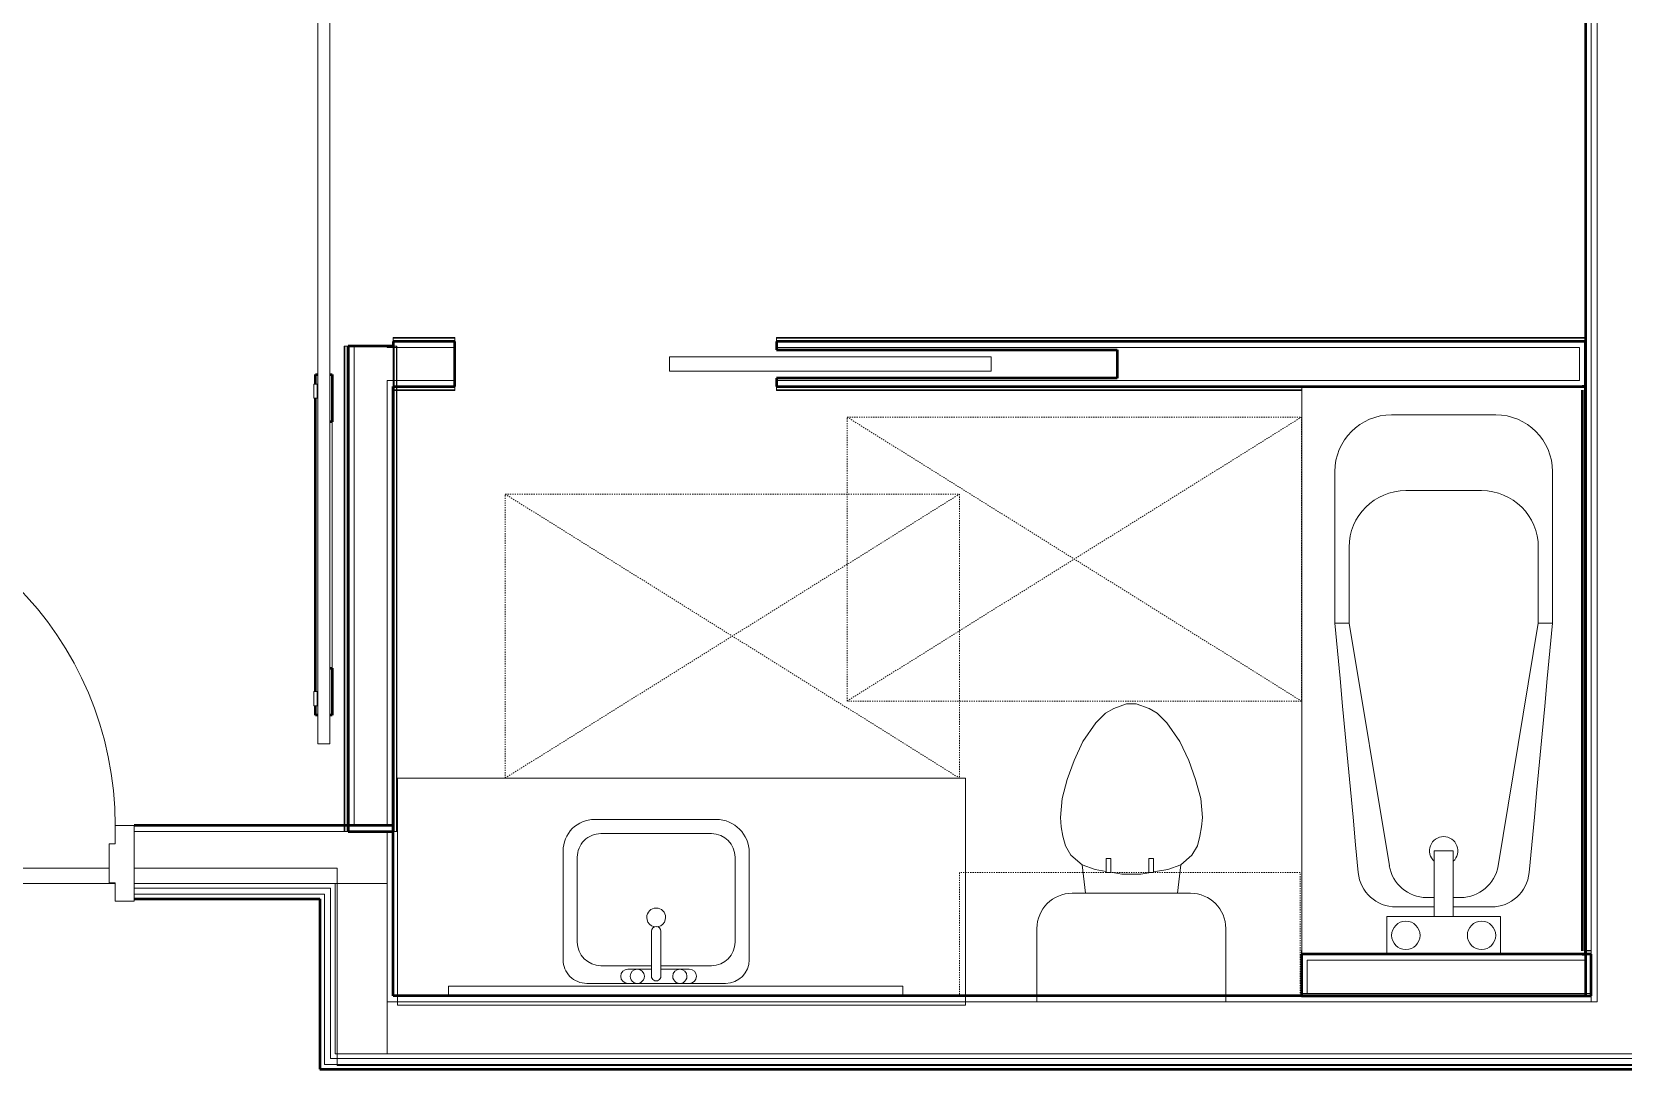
# Model space of a CAD drawing. Header units: inches. Extents: x -4218 to -1830, y 9767 to 12426.
# Drawn here: x -3103.9 to -2935.8, y 11717.6 to 11827.2 of the extents above; entities that cross this region are included whole.
import ezdxf

# ---------------------------------------------------------------- set-up
doc = ezdxf.new("R2010")
doc.units = ezdxf.units.IN
doc.header["$MEASUREMENT"] = 0
doc.linetypes.add('Dash', pattern=[0.25, 0.125, -0.125])
for name, color, linetype, lineweight in [('0-1', 7, 'Continuous', 5), ('0-2', 253, 'Continuous', 9), ('0-3', 7, 'Continuous', 9), ('A-DOOR-1', 7, 'Continuous', 9), ('A-DOOR-2', 50, 'Continuous', 20), ('A-DOOR-3', 250, 'Continuous', 50), ('A-DOOR-FRAM-1', 50, 'Continuous', 20), ('A-FLOR-5', 192, 'Continuous', 9), ('A-GENM-HDLN-1', 7, 'Dash', 9), ('A-WALL-1', 250, 'Continuous', 50), ('A-WALL-2', 10, 'Continuous', 13), ('A-WALL-3', 254, 'Continuous', 9), ('A-WALL-4', 253, 'Continuous', 9), ('A-WALL-5', 252, 'Continuous', 9), ('A-WALL-6', 7, 'Continuous', 9), ('I-WALL-1', 250, 'Continuous', 50), ('I-WALL-2', 254, 'Continuous', 9), ('I-WALL-3', 253, 'Continuous', 9), ('I-WALL-4', 252, 'Continuous', 9), ('P-SANR-FIXT-1', 7, 'Continuous', 9), ('P-SANR-FIXT-2', 253, 'Continuous', 9), ('P-SANR-FIXT-3', 252, 'Continuous', 9), ('P-SANR-FIXT-4', 254, 'Continuous', 9), ('Q-CASE-1', 252, 'Continuous', 9), ('Q-CASE-2', 7, 'Continuous', 9), ('Q-CASE-4', 7, 'Dash', 9)]:
    doc.layers.add(name, color=color, linetype=linetype, lineweight=lineweight)

# ---------------------------------------------------------------- blocks, each defined once
blk = doc.blocks.new('Basic Wall _ INT - W4BØF - _5_8 GYP - 2X4 WOOD_BATT_ - 5_8 GYP_ - ___-3182038-BACKGROUND - 3RD FLOOR')
at = {"layer": 'A-WALL-3'}
blk.add_line((-3065.72, 11794), (-3065.75, 11794), dxfattribs=at)
at = {"layer": 'A-WALL-4'}
for p, q in [((-3065.72, 11833.1), (-3065.75, 11833.1)), ((-3065.55, 11833.1), (-3065.61, 11833.1)), ((-3065.4, 11833.1), (-3065.54, 11833.1)), ((-3065.34, 11833.1), (-3065.4, 11833.1)), ((-3065.75, 11789.75), (-3065.75, 11794)), ((-3065.55, 11794), (-3065.61, 11794)), ((-3065.4, 11794), (-3065.54, 11794)), ((-3065.34, 11794), (-3065.4, 11794)), ((-3065.4, 11793.99), (-3065.4, 11790.37)), ((-3065.4, 11790.34), (-3065.4, 11789.75)), ((-3065.4, 11789.6), (-3065.4, 11789.55)), ((-3065.4, 11789.54), (-3065.4, 11789.45)), ((-3065.4, 11789.45), (-3065.4, 11789.33)), ((-3065.75, 11742.74), (-3065.75, 11743.36))]:
    blk.add_line(p, q, dxfattribs=at)
at = {"layer": 'A-WALL-5'}
for p, q in [((-3065.75, 11833.1), (-3065.71, 11833.1)), ((-3065.75, 11830), (-3065.75, 11833.1)), ((-3065.71, 11833.1), (-3065.62, 11833.1)), ((-3065.62, 11833.1), (-3065.34, 11833.1)), ((-3065.4, 11833.1), (-3065.4, 11830)), ((-3065.75, 11830), (-3065.72, 11830)), ((-3065.61, 11830), (-3065.55, 11830)), ((-3065.54, 11830), (-3065.4, 11830)), ((-3065.4, 11830), (-3065.34, 11830)), ((-3065.75, 11794), (-3065.71, 11794)), ((-3065.71, 11794), (-3065.62, 11794)), ((-3065.62, 11790.37), (-3065.62, 11794)), ((-3065.62, 11794), (-3065.34, 11794)), ((-3065.34, 11793.99), (-3065.34, 11790.37)), ((-3065.75, 11743.36), (-3065.75, 11789.75)), ((-3065.62, 11789.75), (-3065.62, 11790.36)), ((-3065.4, 11789.33), (-3065.4, 11742.73)), ((-3065.34, 11790.33), (-3065.34, 11789.75)), ((-3065.34, 11789.6), (-3065.34, 11789.55)), ((-3065.34, 11789.54), (-3065.34, 11789.45)), ((-3065.34, 11789.45), (-3065.34, 11789.33)), ((-3065.75, 11742.73), (-3065.72, 11742.73)), ((-3065.61, 11742.73), (-3065.55, 11742.73)), ((-3065.54, 11742.73), (-3065.4, 11742.73)), ((-3065.4, 11742.73), (-3065.34, 11742.73))]:
    blk.add_line(p, q, dxfattribs=at)
at = {"layer": 'A-WALL-6'}
for p, q in [((-3065.62, 11830), (-3065.62, 11833.1)), ((-3065.34, 11833.1), (-3065.34, 11830)), ((-3065.71, 11830), (-3065.75, 11830)), ((-3065.62, 11830), (-3065.71, 11830)), ((-3065.34, 11830), (-3065.62, 11830)), ((-3065.62, 11742.73), (-3065.62, 11789.75)), ((-3065.34, 11789.33), (-3065.34, 11742.73)), ((-3065.71, 11742.73), (-3065.75, 11742.73)), ((-3065.62, 11742.73), (-3065.71, 11742.73)), ((-3065.34, 11742.73), (-3065.62, 11742.73))]:
    blk.add_line(p, q, dxfattribs=at)
blk = doc.blocks.new('Basic Wall _ INT - W4BØF - _5_8 GYP - 2X4 WOOD_BATT_ - 5_8 GYP_ - ___-3182039-BACKGROUND - 3RD FLOOR')
at = {"layer": 'A-WALL-4'}
for p, q in [((-3070.85, 11832.75), (-3070.91, 11832.69)), ((-3070.7, 11832.9), (-3070.85, 11832.75)), ((-3070.64, 11832.96), (-3070.7, 11832.9)), ((-3070.5, 11833.1), (-3070.52, 11833.08)), ((-3070.91, 11742.73), (-3070.85, 11742.73)), ((-3070.85, 11743.36), (-3070.85, 11742.74)), ((-3070.85, 11742.73), (-3070.7, 11742.73)), ((-3070.7, 11742.73), (-3070.64, 11742.73)), ((-3070.52, 11742.73), (-3070.5, 11742.73)), ((-3070.5, 11742.74), (-3070.5, 11743.36))]:
    blk.add_line(p, q, dxfattribs=at)
at = {"layer": 'A-WALL-5'}
for p, q in [((-3070.85, 11832.75), (-3070.85, 11830)), ((-3070.5, 11830), (-3070.5, 11833.1)), ((-3070.91, 11830), (-3070.85, 11830)), ((-3070.85, 11830), (-3070.7, 11830)), ((-3070.7, 11830), (-3070.64, 11830)), ((-3070.52, 11830), (-3070.5, 11830)), ((-3070.85, 11794), (-3070.91, 11794)), ((-3070.7, 11794), (-3070.85, 11794)), ((-3070.85, 11794), (-3070.85, 11743.36)), ((-3070.64, 11794), (-3070.7, 11794)), ((-3070.5, 11794), (-3070.52, 11794)), ((-3070.5, 11743.36), (-3070.5, 11794)), ((-3070.91, 11743.36), (-3070.91, 11742.74)), ((-3070.62, 11742.73), (-3070.91, 11742.73)), ((-3070.62, 11743.36), (-3070.62, 11742.74)), ((-3070.54, 11742.73), (-3070.62, 11742.73)), ((-3070.5, 11742.73), (-3070.54, 11742.73))]:
    blk.add_line(p, q, dxfattribs=at)
at = {"layer": 'A-WALL-6'}
for p, q in [((-3070.62, 11832.98), (-3070.62, 11830)), ((-3070.91, 11832.69), (-3070.91, 11830)), ((-3070.62, 11830), (-3070.91, 11830)), ((-3070.54, 11830), (-3070.62, 11830)), ((-3070.5, 11830), (-3070.54, 11830)), ((-3070.91, 11794), (-3070.62, 11794)), ((-3070.91, 11794), (-3070.91, 11743.36)), ((-3070.62, 11794), (-3070.62, 11743.36)), ((-3070.62, 11794), (-3070.54, 11794)), ((-3070.54, 11794), (-3070.5, 11794))]:
    blk.add_line(p, q, dxfattribs=at)
at = {"layer": 'A-WALL-6', "flags": 128}
for points in [[(-3070.91, 11832.69), (-3070.79, 11832.81), (-3070.7, 11832.9), (-3070.64, 11832.96), (-3070.62, 11832.98)], [(-3070.62, 11832.98), (-3070.62, 11832.98), (-3070.61, 11832.99), (-3070.6, 11833), (-3070.58, 11833.02), (-3070.56, 11833.04), (-3070.54, 11833.06)]]:
    blk.add_lwpolyline(points, dxfattribs=at)
blk = doc.blocks.new('Basic Wall _ INT - W4BØF - _5_8 GYP - 2X4 WOOD_BATT_ - 5_8 GYP_ - ___-3182041-BACKGROUND - 3RD FLOOR')
at = {"layer": 'A-WALL-3'}
for p, q in [((-3065.75, 11789.75), (-3065.75, 11789.72)), ((-3065.75, 11789.61), (-3065.75, 11789.55)), ((-3065.75, 11789.54), (-3065.75, 11789.4)), ((-3065.75, 11789.4), (-3065.75, 11789.33))]:
    blk.add_line(p, q, dxfattribs=at)
at = {"layer": 'A-WALL-4'}
for p, q in [((-3065.75, 11789.66), (-3065.75, 11789.68)), ((-3065.75, 11789.65), (-3065.75, 11789.66)), ((-3065.75, 11789.63), (-3065.75, 11789.65)), ((-3065.75, 11789.62), (-3065.75, 11789.63)), ((-3065.75, 11789.33), (-3065.75, 11789.62)), ((-3065.55, 11789.4), (-3065.6, 11789.4)), ((-3065.46, 11789.4), (-3065.55, 11789.4)), ((-3065.35, 11789.4), (-3065.45, 11789.4))]:
    blk.add_line(p, q, dxfattribs=at)
at = {"layer": 'A-WALL-5'}
for p, q in [((-3065.75, 11789.71), (-3065.75, 11789.75)), ((-3065.75, 11789.75), (-3059.23, 11789.75)), ((-3065.75, 11789.68), (-3065.75, 11789.71)), ((-3065.55, 11789.33), (-3065.6, 11789.33)), ((-3065.46, 11789.33), (-3065.55, 11789.33)), ((-3065.35, 11789.33), (-3065.45, 11789.33)), ((-3059.23, 11789.4), (-3065.34, 11789.4)), ((-3059.23, 11789.72), (-3059.23, 11789.75)), ((-3059.23, 11789.55), (-3059.23, 11789.61)), ((-3059.23, 11789.4), (-3059.23, 11789.54)), ((-3059.23, 11789.33), (-3059.23, 11789.4)), ((-3025.23, 11789.75), (-3025.23, 11789.72)), ((-3025.23, 11789.75), (-2969.74, 11789.75)), ((-3025.23, 11789.61), (-3025.23, 11789.55)), ((-3025.23, 11789.54), (-3025.23, 11789.4)), ((-3025.23, 11789.4), (-3025.23, 11789.33)), ((-2969.74, 11789.4), (-3025.23, 11789.4))]:
    blk.add_line(p, q, dxfattribs=at)
at = {"layer": 'A-WALL-6'}
for p, q in [((-3065.75, 11789.62), (-3059.23, 11789.62)), ((-3059.23, 11789.33), (-3065.34, 11789.33)), ((-3059.23, 11789.75), (-3059.23, 11789.71)), ((-3059.23, 11789.71), (-3059.23, 11789.62)), ((-3059.23, 11789.62), (-3059.23, 11789.33)), ((-3025.23, 11789.71), (-3025.23, 11789.75)), ((-3025.23, 11789.62), (-3025.23, 11789.71)), ((-3025.23, 11789.62), (-2969.74, 11789.62)), ((-3025.23, 11789.33), (-3025.23, 11789.62)), ((-2969.74, 11789.33), (-3025.23, 11789.33))]:
    blk.add_line(p, q, dxfattribs=at)
blk = doc.blocks.new('Basic Wall _ INT - W4BØF - _5_8 GYP - 2X4 WOOD_BATT_ - 5_8 GYP_ - ___-3182040-BACKGROUND - 3RD FLOOR')
at = {"layer": 'A-WALL-4'}
for p, q in [((-2939.77, 11794.85), (-2939.77, 11794.91)), ((-2939.77, 11794.7), (-2939.77, 11794.85)), ((-2939.77, 11794.64), (-2939.77, 11794.7)), ((-2939.77, 11794.5), (-2939.77, 11794.52))]:
    blk.add_line(p, q, dxfattribs=at)
at = {"layer": 'A-WALL-5'}
for p, q in [((-3065.75, 11794.91), (-3065.75, 11794.85)), ((-3065.75, 11794.85), (-3065.75, 11794.7)), ((-3059.23, 11794.85), (-3065.75, 11794.85)), ((-3065.75, 11794.7), (-3065.75, 11794.64)), ((-3065.75, 11794.52), (-3065.75, 11794.5)), ((-3065.75, 11794.5), (-3059.23, 11794.5)), ((-3059.23, 11794.85), (-3059.23, 11794.91)), ((-3059.23, 11794.7), (-3059.23, 11794.85)), ((-3059.23, 11794.64), (-3059.23, 11794.7)), ((-3059.23, 11794.5), (-3059.23, 11794.52)), ((-3025.23, 11794.91), (-3025.23, 11794.85)), ((-3025.23, 11794.85), (-3025.23, 11794.7)), ((-2939.77, 11794.85), (-3025.23, 11794.85)), ((-3025.23, 11794.7), (-3025.23, 11794.64)), ((-3025.23, 11794.52), (-3025.23, 11794.5)), ((-3025.23, 11794.5), (-2939.77, 11794.5)), ((-2939.77, 11794.91), (-2939.77, 11794.62)), ((-2939.77, 11794.62), (-2939.77, 11794.54)), ((-2939.77, 11794.54), (-2939.77, 11794.5))]:
    blk.add_line(p, q, dxfattribs=at)
at = {"layer": 'A-WALL-6'}
for p, q in [((-3065.75, 11794.62), (-3065.75, 11794.91)), ((-3059.23, 11794.91), (-3065.75, 11794.91)), ((-3059.23, 11794.62), (-3065.75, 11794.62)), ((-3065.75, 11794.54), (-3065.75, 11794.62)), ((-3065.75, 11794.5), (-3065.75, 11794.54)), ((-3059.23, 11794.91), (-3059.23, 11794.62)), ((-3059.23, 11794.62), (-3059.23, 11794.54)), ((-3059.23, 11794.54), (-3059.23, 11794.5)), ((-3025.23, 11794.62), (-3025.23, 11794.91)), ((-2939.77, 11794.91), (-3025.23, 11794.91)), ((-2939.77, 11794.62), (-3025.23, 11794.62)), ((-3025.23, 11794.54), (-3025.23, 11794.62)), ((-3025.23, 11794.5), (-3025.23, 11794.54))]:
    blk.add_line(p, q, dxfattribs=at)
blk = doc.blocks.new('POCKET - FLUSH - 2-10 x 6-8-2882529-BACKGROUND - 3RD FLOOR')
at = {"layer": 'A-DOOR-2'}
for p, q in [((-39.67, 0.75), (-39.67, -0.75)), ((-5.67, 0.75), (-39.67, 0.75)), ((-5.67, -0.75), (-5.67, 0.75)), ((-39.67, -0.75), (-5.67, -0.75))]:
    blk.add_line(p, q, dxfattribs=at)
blk = doc.blocks.new('BARN - FLUSH - 3-0 x 7-0 BARN DOOR-2961665-BACKGROUND - 3RD FLOOR')
at = {"layer": 'A-DOOR-1'}
for p, q in [((21, 5.57), (-60, 5.57)), ((-60, 4.95), (-60, 5.57)), ((-56, 6), (-54.5, 6)), ((-56, 6), (-56, 5.67)), ((-56, 5.67), (-54.5, 5.67)), ((-54.5, 5.67), (-54.5, 6)), ((-23.5, 6), (-22, 6)), ((-23.5, 5.67), (-23.5, 6)), ((-23.5, 5.67), (-22, 5.67)), ((-22, 6), (-22, 5.67)), ((21, 5.57), (21, 4.95)), ((-60, 4.32), (-60, 4.95)), ((-60, 4.32), (21, 4.32)), ((-52, 4.07), (-26, 4.07)), ((21, 4.95), (21, 4.32))]:
    blk.add_line(p, q, dxfattribs=at)
at = {"layer": 'A-DOOR-3'}
for p, q in [((-57, 5.82), (-56, 5.82)), ((-57, 5.57), (-57, 5.82)), ((-54.5, 5.82), (-23.5, 5.82)), ((-22, 5.82), (-21, 5.82)), ((-21, 5.82), (-21, 5.57)), ((-57, 4.07), (-57, 4.32)), ((-52, 4.07), (-57, 4.07)), ((-52, 4.33), (-52, 4.07)), ((-26, 4.07), (-26, 4.32)), ((-21, 4.07), (-26, 4.07)), ((-21, 4.32), (-21, 4.07))]:
    blk.add_line(p, q, dxfattribs=at)
blk = doc.blocks.new('M_Sink Vanity-Square - 500 x 440mm-V18-BACKGROUND - 3RD FLOOR')
at = {"layer": 'P-SANR-FIXT-1'}
for p, q in [((7.96, 7.09), (-6.72, 7.09)), ((3.62, 7.09), (-2.88, 7.09)), ((0.12, 5.22), (-5.22, 5.22)), ((-2.88, 5.59), (0.12, 5.59)), ((0.12, 6.33), (0.12, 1.59)), ((1.12, 6.33), (1.12, 1.59)), ((1.12, 5.59), (3.62, 5.59)), ((6.46, 5.22), (1.12, 5.22)), ((-9.22, 4.59), (-9.22, -6.73)), ((10.46, -6.91), (10.46, 4.59)), ((-7.72, 2.72), (-7.72, -6.23)), ((8.96, -6.23), (8.96, 2.72)), ((-5.22, -8.73), (6.46, -8.73)), ((-5.72, -10.23), (7.14, -10.23))]:
    blk.add_line(p, q, dxfattribs=at)
for centre, radius, start, end in [((-6.72, 4.59), 2.5, 90, 180), ((-2.88, 6.34), 0.75, 90, 270), ((-1.88, 6.34), 0.75, 360, 180), ((0.62, 6.33), 0.5, 360, 180), ((2.62, 6.34), 0.75, 360, 180), ((3.62, 6.34), 0.75, 270, 90), ((7.96, 4.59), 2.5, 360, 90), ((-5.22, 2.72), 2.5, 90, 180), ((-1.88, 6.34), 0.75, 180, 0), ((2.62, 6.34), 0.75, 180, 360), ((6.46, 2.72), 2.5, 0, 90), ((0.62, 0.13), 1, 360, 180), ((0.62, 0.13), 1, 180, 0), ((0.62, 1.59), 0.5, 180, 0), ((-5.22, -6.23), 2.5, 180, 270), ((6.46, -6.23), 2.5, 270, 0), ((-5.72, -6.73), 3.5, 180, 270), ((7.14, -6.91), 3.32, 270, 0)]:
    blk.add_arc(centre, radius, start, end, dxfattribs=at)
blk = doc.blocks.new('Toilet-Domestic-3D - Toilet-Domestic-3D-V148-BACKGROUND - 3RD FLOOR')
at = {"layer": 'P-SANR-FIXT-1'}
for p, q in [((-1.87, 11.5), (-0.5, 12)), ((-0.5, 12), (0.5, 12)), ((0.5, 12), (1.87, 11.5)), ((-3.74, 10), (-2.74, 11)), ((-2.74, 11), (-1.87, 11.5)), ((1.87, 11.5), (2.74, 11)), ((2.74, 11), (3.74, 10)), ((-5.13, 8), (-3.74, 10)), ((3.74, 10), (5.13, 8)), ((-6.06, 6), (-5.13, 8)), ((5.13, 8), (6.06, 6)), ((-6.79, 4), (-6.06, 6)), ((6.06, 6), (6.79, 4)), ((-7.33, 1.99), (-6.79, 4)), ((6.79, 4), (7.33, 1.99)), ((-7.5, 0), (-7.33, 1.99)), ((7.33, 1.99), (7.5, 0)), ((-7.41, -1), (-7.5, 0)), ((-7.24, -2), (-7.41, -1)), ((7.41, -1), (7.24, -2)), ((7.5, 0), (7.41, -1)), ((-6.97, -3), (-7.24, -2)), ((-6.4, -4), (-6.97, -3)), ((6.97, -3), (6.4, -4)), ((7.24, -2), (6.97, -3)), ((-5.21, -5), (-6.4, -4)), ((-3.84, -5.5), (-5.21, -5)), ((-4.86, -8.02), (-5.21, -5)), ((5.21, -5), (3.84, -5.5)), ((4.86, -8.02), (5.21, -5)), ((6.4, -4), (5.21, -5)), ((-2.65, -5.71), (-3.84, -5.5)), ((-1, -6), (-2.16, -5.8)), ((1, -6), (-1, -6)), ((1.85, -5.85), (1, -6)), ((3.84, -5.5), (2.34, -5.76)), ((6.25, -8.02), (-6.25, -8.02)), ((-9.98, -11.75), (-9.98, -18.86)), ((9.98, -18.86), (9.98, -11.75))]:
    blk.add_line(p, q, dxfattribs=at)
for centre, start, end in [((-6.25, -11.75), 90, 180), ((6.25, -11.75), 0, 90)]:
    blk.add_arc(centre, 3.73, start, end, dxfattribs=at)
at = {"layer": 'P-SANR-FIXT-3'}
for p, q in [((-9.98, -18.86), (-9.98, -19.48)), ((-9.98, -19.48), (9.98, -19.48)), ((9.98, -19.48), (9.98, -18.86))]:
    blk.add_line(p, q, dxfattribs=at)
blk = doc.blocks.new('Bath Vanity - Bath Vanity 60_-V149-BACKGROUND - 3RD FLOOR')
at = {"layer": 'Q-CASE-1'}
for p, q in [((30.74, 0), (-29.26, 0)), ((-29.26, 0), (-29.26, -0.99)), ((30.74, -0.37), (30.74, 0)), ((30.74, -0.99), (30.74, -0.37))]:
    blk.add_line(p, q, dxfattribs=at)
at = {"layer": 'Q-CASE-2'}
for p, q in [((-29.26, -0.99), (-29.26, -24)), ((30.74, -24), (30.74, -0.99)), ((-29.26, -24), (30.74, -24))]:
    blk.add_line(p, q, dxfattribs=at)
blk = doc.blocks.new('Bath Tub - Maestro - 60_x30_-V150-BACKGROUND - 3RD FLOOR')
at = {"layer": 'P-SANR-FIXT-1'}
for p, q in [((59.63, 0), (0.38, 0)), ((35, -5), (9.35, -9.26)), ((35, -3.5), (51, -3.5)), ((35, -5), (35, -3.5)), ((43, -5), (35, -5)), ((4, -9), (0.38, -9)), ((4, -14), (4, -9)), ((5, -14), (5, -9.96)), ((57, -9.5), (57, -20.5)), ((49, -19), (49, -11)), ((6, -13.2), (6, -14)), ((4, -16), (4, -14)), ((4, -14), (10.94, -14)), ((10.94, -16), (10.94, -14)), ((4, -21), (4, -16)), ((10.94, -16), (4, -16)), ((5, -20.04), (5, -16)), ((6, -16), (6, -16.8)), ((0.38, -21), (4, -21)), ((9.35, -20.74), (35, -25)), ((35, -25), (35, -26.5)), ((35, -25), (43, -25)), ((51, -26.5), (35, -26.5))]:
    blk.add_line(p, q, dxfattribs=at)
at = {"layer": 'P-SANR-FIXT-1', "flags": 128}
for points in [[(8.63, -5.97), (11.56, -5.7), (14.49, -5.42), (17.42, -5.15), (20.35, -4.87), (23.28, -4.6), (26.21, -4.32), (29.14, -4.05), (32.07, -3.77), (35, -3.5)], [(35, -26.5), (32.07, -26.23), (29.14, -25.95), (26.21, -25.68), (23.28, -25.4), (20.35, -25.13), (17.42, -24.85), (14.49, -24.58), (11.56, -24.3), (8.63, -24.03)]]:
    blk.add_lwpolyline(points, dxfattribs=at)
at = {"layer": 'P-SANR-FIXT-1'}
for centre, radius, start, end in [((43, -11), 6, 360, 90), ((51, -9.5), 6, 0, 90), ((9, -9.96), 4, 95.3558, 180), ((2, -11), 1.5, 0, 180), ((10, -13.2), 4, 99.4223, 180), ((2, -11), 1.5, 180, 360), ((10.94, -15), 1.5, 0, 137.9289), ((10.94, -15), 1.5, 222.0711, 360), ((10, -16.8), 4, 180, 260.5777), ((2, -19), 1.5, 0, 180), ((2, -19), 1.5, 180, 360), ((9, -20.04), 4, 180, 264.6442), ((43, -19), 6, 270, 0), ((51, -20.5), 6, 270, 0)]:
    blk.add_arc(centre, radius, start, end, dxfattribs=at)
at = {"layer": 'P-SANR-FIXT-2'}
for p, q in [((0, 0), (0, -9)), ((60, -29.97), (60, 0)), ((0, -9), (0, -21)), ((0, -21), (0, -29.97)), ((0, -30), (60, -30))]:
    blk.add_line(p, q, dxfattribs=at)
at = {"layer": 'P-SANR-FIXT-3'}
for p, q in [((0.38, 0), (0, 0)), ((60, 0), (59.63, 0)), ((0.38, -9), (0, -9)), ((0, -21), (0.38, -21))]:
    blk.add_line(p, q, dxfattribs=at)
at = {"layer": 'P-SANR-FIXT-4'}
blk.add_line((0, -9), (0, -21), dxfattribs=at)
blk = doc.blocks.new('ADA Clearances - 30_x48_-1721104-BACKGROUND - 3RD FLOOR')
at = {"layer": 'A-GENM-HDLN-1'}
for p, q in [((15, 24), (-15, -24)), ((-15, 24), (15, -24)), ((-15, -24), (-15, 24)), ((-15, 24), (15, 24)), ((15, 24), (15, -24)), ((15, -24), (-15, -24))]:
    blk.add_line(p, q, dxfattribs=at)
blk = doc.blocks.new('ADA Clearances - 30_x48_-V89-BACKGROUND - 3RD FLOOR')
at = {"layer": 'A-GENM-HDLN-1'}
for p, q in [((15, 24), (-15, -24)), ((-15, 24), (15, -24)), ((-15, 24), (15, 24)), ((15, 24), (15, -24)), ((15, -24), (-15, -24))]:
    blk.add_line(p, q, dxfattribs=at)
blk = doc.blocks.new('BATHROOM MIRROR - BATHROOM MIRROR 48_-V96-BACKGROUND - 3RD FLOOR')
at = {"layer": 'Q-CASE-2'}
for p, q in [((24.74, 24), (-23.26, 24)), ((-23.26, 23), (-23.26, 24)), ((24.74, 24), (24.74, 23)), ((-23.26, 23), (24.74, 23))]:
    blk.add_line(p, q, dxfattribs=at)
blk = doc.blocks.new('300 Series Wall Hung Cabinet_326 - 36_-2909952-BACKGROUND - 3RD FLOOR')
at = {"layer": 'Q-CASE-2'}
for p, q in [((-2.5, -13.19), (-2.01, -13.19)), ((-2.5, -13.19), (-2.5, -14.69)), ((-2.01, -14.69), (-2.01, -13.19)), ((2, -13.19), (2.49, -13.19)), ((2, -13.19), (2, -14.69)), ((2.49, -14.69), (2.49, -13.19)), ((-2.5, -14.69), (-2.01, -14.69)), ((2, -14.69), (2.49, -14.69))]:
    blk.add_line(p, q, dxfattribs=at)
at = {"layer": 'Q-CASE-4'}
for p, q in [((18, -0.19), (-18, -0.19)), ((-18, -0.19), (-18, -13.19)), ((18, -13.19), (18, -0.19)), ((-18, -13.19), (18, -13.19))]:
    blk.add_line(p, q, dxfattribs=at)
blk = doc.blocks.new('Basic Wall _ INT - W4FØF - INT - _5_8 GYP - 2X4 WOOD_BATT__ - ___-3182233-BACKGROUND - 3RD FLOOR')
at = {"layer": 'A-WALL-3'}
for p, q in [((-2939.15, 11730.1), (-2939.15, 11730.16)), ((-2939.15, 11729.95), (-2939.15, 11730.1)), ((-2939.15, 11729.89), (-2939.15, 11729.95)), ((-2939.15, 11729.75), (-2939.15, 11729.77))]:
    blk.add_line(p, q, dxfattribs=at)
at = {"layer": 'A-WALL-4'}
for p, q in [((-2939.15, 11730.16), (-2939.15, 11730.04)), ((-2939.15, 11730.1), (-2939.74, 11730.1)), ((-2939.74, 11729.75), (-2939.15, 11729.75)), ((-2939.15, 11730.04), (-2939.15, 11729.87)), ((-2939.15, 11729.87), (-2939.15, 11729.79)), ((-2939.15, 11729.79), (-2939.15, 11729.75))]:
    blk.add_line(p, q, dxfattribs=at)
at = {"layer": 'A-WALL-5'}
for p, q in [((-2969.77, 11730.16), (-2969.77, 11730.1)), ((-2939.15, 11730.16), (-2939.74, 11730.16)), ((-2969.77, 11730.1), (-2969.77, 11729.95)), ((-2969.77, 11729.95), (-2969.77, 11729.89)), ((-2969.77, 11729.77), (-2969.77, 11729.75)), ((-2939.15, 11729.87), (-2939.74, 11729.87))]:
    blk.add_line(p, q, dxfattribs=at)
at = {"layer": 'A-WALL-6'}
for p, q in [((-2969.77, 11729.87), (-2969.77, 11730.16)), ((-2969.77, 11729.79), (-2969.77, 11729.87)), ((-2969.77, 11729.75), (-2969.77, 11729.79))]:
    blk.add_line(p, q, dxfattribs=at)
blk = doc.blocks.new('CTR - 1st Phase - Unit Layouts_rvt-1-BACKGROUND - 3RD FLOOR')
at = {"layer": 'A-WALL-1'}
for p, q in [((-3059.23, 11794.5), (-3065.75, 11794.5)), ((-3065.75, 11794.5), (-3065.75, 11794)), ((-3059.23, 11789.75), (-3059.23, 11794.5)), ((-2939.77, 11794.5), (-3025.23, 11794.5)), ((-3025.23, 11794.5), (-3025.23, 11793.62)), ((-2939.77, 11793.87), (-2939.77, 11794.5)), ((-3065.75, 11794), (-3070.5, 11794)), ((-3070.5, 11794), (-3070.5, 11742.73)), ((-3025.23, 11793.62), (-2989.23, 11793.62)), ((-2989.23, 11793.62), (-2989.23, 11790.62)), ((-2939.77, 11790.37), (-2939.77, 11793.87)), ((-3065.75, 11742.73), (-3065.75, 11789.75)), ((-3065.75, 11789.75), (-3059.23, 11789.75)), ((-2989.23, 11790.62), (-3025.23, 11790.62)), ((-3025.23, 11790.62), (-3025.23, 11789.75)), ((-3025.23, 11789.75), (-2939.77, 11789.75)), ((-2939.74, 11789.75), (-2940.11, 11789.75)), ((-2940.11, 11789.37), (-2940.11, 11730.12)), ((-2939.77, 11789.75), (-2939.77, 11790.37)), ((-2939.74, 11729.75), (-2939.74, 11789.75)), ((-3070.5, 11742.73), (-3069.87, 11742.73)), ((-3069.87, 11742.73), (-3066.37, 11742.73)), ((-3066.37, 11742.73), (-3065.75, 11742.73)), ((-2939.15, 11729.75), (-2969.77, 11729.75)), ((-2969.77, 11729.75), (-2969.77, 11729.12)), ((-2969.77, 11729.12), (-2969.77, 11725.62)), ((-2940.11, 11729.75), (-2939.74, 11729.75)), ((-2939.15, 11729.12), (-2939.15, 11729.75)), ((-2939.15, 11725.62), (-2939.15, 11729.12)), ((-2969.77, 11725.62), (-2969.77, 11725.37)), ((-2969.77, 11725.37), (-2939.15, 11725.37)), ((-2939.15, 11725.37), (-2939.15, 11725.62))]:
    blk.add_line(p, q, dxfattribs=at)
at = {"layer": 'A-WALL-2'}
for p, q in [((-3069.87, 11794), (-3069.87, 11743.35)), ((-3066.37, 11794), (-3066.37, 11793.87)), ((-3066.37, 11793.87), (-3065.75, 11793.87)), ((-3059.23, 11793.87), (-3065.75, 11793.87)), ((-2940.4, 11793.87), (-3025.23, 11793.87)), ((-2940.4, 11790.37), (-2940.4, 11793.87)), ((-3066.37, 11790.37), (-3066.37, 11743.35)), ((-3066.37, 11790.37), (-3065.75, 11790.37)), ((-3059.23, 11790.37), (-3065.75, 11790.37)), ((-2940.4, 11790.37), (-3025.23, 11790.37)), ((-3069.87, 11743.35), (-3066.37, 11743.35)), ((-2969.15, 11729.12), (-2969.15, 11725.62)), ((-2939.77, 11729.12), (-2969.15, 11729.12)), ((-2939.77, 11725.62), (-2939.77, 11729.12)), ((-2969.15, 11725.62), (-2969.77, 11725.62)), ((-2969.15, 11725.62), (-2969.77, 11725.62)), ((-2939.77, 11725.62), (-2969.15, 11725.62)), ((-2939.15, 11725.62), (-2939.77, 11725.62)), ((-2939.15, 11725.62), (-2939.77, 11725.62))]:
    blk.add_line(p, q, dxfattribs=at)
at = {"layer": 'A-WALL-3'}
for p, q in [((-3065.75, 11789.33), (-3065.75, 11789.6)), ((-3065.6, 11789.75), (-3065.55, 11789.75)), ((-3065.55, 11789.75), (-3065.46, 11789.75)), ((-3065.45, 11789.75), (-3065.34, 11789.75)), ((-3070.5, 11743.36), (-3070.5, 11742.74)), ((-3065.75, 11742.74), (-3065.75, 11743.36)), ((-2939.15, 11729.75), (-2939.74, 11729.75)), ((-2939.15, 11729.75), (-2939.15, 11725.37))]:
    blk.add_line(p, q, dxfattribs=at)
at = {"layer": 'A-WALL-4'}
for p, q in [((-3059.23, 11794.5), (-3065.75, 11794.5)), ((-2939.77, 11794.5), (-3025.23, 11794.5)), ((-2939.77, 11794.5), (-2939.77, 11789.75)), ((-3070.5, 11794), (-3070.5, 11743.36)), ((-3065.75, 11743.36), (-3065.75, 11789.33)), ((-3065.34, 11789.75), (-3059.23, 11789.75)), ((-3025.23, 11789.75), (-2969.74, 11789.75)), ((-2940.11, 11789.75), (-2939.77, 11789.75)), ((-2939.74, 11729.75), (-2939.74, 11789.75)), ((-3066.39, 11742.73), (-3070.5, 11742.73)), ((-3065.75, 11742.73), (-3066.37, 11742.73)), ((-2939.77, 11729.75), (-2940.11, 11729.75)), ((-2939.77, 11725.37), (-2939.15, 11725.37))]:
    blk.add_line(p, q, dxfattribs=at)
at = {"layer": 'A-WALL-5'}
for p, q in [((-3065.75, 11794), (-3065.75, 11794.5)), ((-3059.23, 11794.5), (-3059.23, 11789.75)), ((-3025.23, 11793.62), (-3025.23, 11794.5)), ((-3070.5, 11794), (-3065.75, 11794)), ((-2989.23, 11793.62), (-3025.23, 11793.62)), ((-2989.23, 11790.62), (-2989.23, 11793.62)), ((-3025.23, 11789.75), (-3025.23, 11790.62)), ((-3025.23, 11790.62), (-2989.23, 11790.62)), ((-2940.11, 11789.37), (-2940.11, 11730.12)), ((-2969.77, 11725.37), (-2969.77, 11729.75)), ((-2969.77, 11725.37), (-2939.77, 11725.37))]:
    blk.add_line(p, q, dxfattribs=at)
at = {"layer": '0-2'}
for name, p, rotation in [('BARN - FLUSH - 3-0 x 7-0 BARN DOOR-2961665-BACKGROUND - 3RD FLOOR', (-3068.12, 11812), 90.00000000002028), ('POCKET - FLUSH - 2-10 x 6-8-2882529-BACKGROUND - 3RD FLOOR', (-3042.23, 11792.12), 180), ('Bath Tub - Maestro - 60_x30_-V150-BACKGROUND - 3RD FLOOR', (-2969.74, 11729.75), 89.99999999992318), ('ADA Clearances - 30_x48_-1721104-BACKGROUND - 3RD FLOOR', (-2993.77, 11771.51), 90.00000000002643), ('ADA Clearances - 30_x48_-V89-BACKGROUND - 3RD FLOOR', (-3029.9, 11763.37), 90.00000000003973), ('Bath Vanity - Bath Vanity 60_-V149-BACKGROUND - 3RD FLOOR', (-3034.54, 11724.37), 180), ('M_Sink Vanity-Square - 500 x 440mm-V18-BACKGROUND - 3RD FLOOR', (-3037.33, 11733.77), 180), ('300 Series Wall Hung Cabinet_326 - 36_-2909952-BACKGROUND - 3RD FLOOR', (-2987.9, 11725.19), 180), ('BATHROOM MIRROR - BATHROOM MIRROR 48_-V96-BACKGROUND - 3RD FLOOR', (-3035.16, 11749.37), 180)]:
    blk.add_blockref(name, p, dxfattribs=dict(at, rotation=rotation))
for name, p in [('Basic Wall _ INT - W4BØF - _5_8 GYP - 2X4 WOOD_BATT_ - 5_8 GYP_ - ___-3182039-BACKGROUND - 3RD FLOOR', (0, 0)), ('Basic Wall _ INT - W4BØF - _5_8 GYP - 2X4 WOOD_BATT_ - 5_8 GYP_ - ___-3182038-BACKGROUND - 3RD FLOOR', (0, 0)), ('Basic Wall _ INT - W4BØF - _5_8 GYP - 2X4 WOOD_BATT_ - 5_8 GYP_ - ___-3182040-BACKGROUND - 3RD FLOOR', (0, 0)), ('Basic Wall _ INT - W4BØF - _5_8 GYP - 2X4 WOOD_BATT_ - 5_8 GYP_ - ___-3182041-BACKGROUND - 3RD FLOOR', (0, 0)), ('Toilet-Domestic-3D - Toilet-Domestic-3D-V148-BACKGROUND - 3RD FLOOR', (-2987.74, 11744.22)), ('Basic Wall _ INT - W4FØF - INT - _5_8 GYP - 2X4 WOOD_BATT__ - ___-3182233-BACKGROUND - 3RD FLOOR', (0, 0))]:
    blk.add_blockref(name, p, dxfattribs=at)
blk = doc.blocks.new('HOLLOW METAL - UNIT DOOR-2191977-BACKGROUND - 3RD FLOOR')
at = {"layer": 'A-DOOR-1'}
blk.add_arc((18, -4.125), 36, 180, 270, dxfattribs=at)
at = {"layer": 'A-DOOR-2'}
for p, q in [((16.25, -4.125), (18, -4.125)), ((16.25, -40.125), (16.25, -4.125)), ((18, -4.125), (18, -40.125)), ((18, -40.125), (16.25, -40.125))]:
    blk.add_line(p, q, dxfattribs=at)
at = {"layer": 'A-DOOR-FRAM-1'}
for p, q in [((-20, 3.875), (-18, 3.875)), ((-20, -4.125), (-20, 3.875)), ((-18, 3.875), (-18, 1.9375)), ((18, 3.875), (20, 3.875)), ((18, 1.9375), (18, 3.875)), ((20, 3.875), (20, -4.125)), ((-18, 1.9375), (-17.375, 1.9375)), ((-17.375, 1.9375), (-17.375, -2.1875)), ((17.375, 1.9375), (18, 1.9375)), ((17.375, -2.1875), (17.375, 1.9375)), ((-18, -2.1875), (-18, -4.125)), ((-17.375, -2.1875), (-18, -2.1875)), ((18, -2.1875), (17.375, -2.1875)), ((18, -4.125), (18, -2.1875)), ((-18, -4.125), (-20, -4.125)), ((20, -4.125), (18, -4.125))]:
    blk.add_line(p, q, dxfattribs=at)
blk = doc.blocks.new('CTR - 1st Phase - Common Walls_rvt-1-BACKGROUND - 3RD FLOOR')
at = {"layer": 'A-WALL-2'}
for p, q in [((-2939.15, 11725.36), (-2939.15, 12110.34)), ((-2938.52, 11725.36), (-2938.52, 12110.34)), ((-3066.37, 11742.74), (-3093.12, 11742.74)), ((-3066.37, 11742.74), (-3066.37, 11737.24)), ((-3071.87, 11737.24), (-3093.12, 11737.24)), ((-3071.87, 11737.24), (-3071.87, 11736.74)), ((-3066.37, 11737.24), (-3066.37, 11735.61)), ((-3072.37, 11736.74), (-3093.12, 11736.74)), ((-3073, 11736.11), (-3093.12, 11736.11)), ((-3073, 11736.11), (-3073, 11735.61)), ((-3073, 11735.61), (-3073, 11718.11)), ((-3072.37, 11736.74), (-3072.37, 11736.11)), ((-3072.37, 11736.11), (-3072.37, 11735.61)), ((-3072.37, 11735.61), (-3072.37, 11718.74)), ((-3071.87, 11736.74), (-3071.87, 11735.61)), ((-3071.87, 11735.61), (-3071.87, 11719.24)), ((-3066.37, 11735.61), (-3066.37, 11724.74)), ((-2939.15, 11724.74), (-2939.15, 11725.36)), ((-2938.52, 11724.74), (-2938.52, 11725.36)), ((-3065.75, 11724.74), (-3066.37, 11724.74)), ((-3065.75, 11724.74), (-2939.15, 11724.74)), ((-2938.52, 11724.74), (-2939.15, 11724.74)), ((-2939.15, 11724.74), (-2938.52, 11724.74)), ((-3071.87, 11718.74), (-3072.37, 11718.74)), ((-3066.37, 11719.24), (-3071.87, 11719.24)), ((-3065.75, 11718.74), (-3071.87, 11718.74)), ((-3065.75, 11719.24), (-3066.37, 11719.24)), ((-3065.75, 11719.24), (-2805.27, 11719.24)), ((-3065.75, 11718.74), (-2805.27, 11718.74)), ((-3072.37, 11718.11), (-3073, 11718.11)), ((-3065.75, 11718.11), (-3072.37, 11718.11)), ((-3065.75, 11718.11), (-2805.27, 11718.11))]:
    blk.add_line(p, q, dxfattribs=at)
at = {"layer": 'I-WALL-1'}
for p, q in [((-2939.77, 11919.13), (-2939.77, 11725.36)), ((-3065.75, 11743.36), (-3093.12, 11743.36)), ((-3065.75, 11742.74), (-3065.75, 11743.36)), ((-3065.75, 11735.61), (-3065.75, 11742.74)), ((-3093.12, 11735.61), (-3073.5, 11735.61)), ((-3073.5, 11735.61), (-3073.5, 11717.61)), ((-3065.75, 11725.36), (-3065.75, 11735.61)), ((-2939.77, 11725.36), (-3065.75, 11725.36)), ((-3073.5, 11717.61), (-3073, 11717.61)), ((-3073, 11717.61), (-3065.75, 11717.61)), ((-3065.75, 11717.61), (-2805.27, 11717.61))]:
    blk.add_line(p, q, dxfattribs=at)
at = {"layer": 'I-WALL-2'}
for p, q in [((-3065.75, 11743.36), (-3065.75, 11742.74)), ((-2939.77, 11729.12), (-2939.77, 11725.62))]:
    blk.add_line(p, q, dxfattribs=at)
at = {"layer": 'I-WALL-3'}
for p, q in [((-2939.77, 11794.91), (-2939.77, 11794.64)), ((-2939.77, 11794.5), (-2939.77, 11789.75)), ((-3093.12, 11735.61), (-3093.12, 11743.36)), ((-3070.79, 11743.36), (-3070.91, 11743.36)), ((-3070.7, 11743.36), (-3070.79, 11743.36)), ((-3070.64, 11743.36), (-3070.7, 11743.36)), ((-3069.87, 11743.36), (-3070.5, 11743.36)), ((-3066.37, 11743.36), (-3069.87, 11743.36)), ((-3065.75, 11743.36), (-3066.37, 11743.36)), ((-2939.77, 11729.74), (-2939.77, 11729.12)), ((-2939.77, 11725.62), (-2939.77, 11725.38))]:
    blk.add_line(p, q, dxfattribs=at)
at = {"layer": 'I-WALL-4'}
for p, q in [((-2939.77, 11913.59), (-2939.77, 11794.91)), ((-3070.91, 11743.36), (-3093.12, 11743.36)), ((-3065.75, 11742.73), (-3065.75, 11735.61)), ((-3093.12, 11735.61), (-3073.5, 11735.61)), ((-3073.5, 11735.61), (-3073.5, 11717.61)), ((-3065.75, 11725.36), (-3065.75, 11735.61)), ((-3065.27, 11725.36), (-3065.75, 11725.36)), ((-2997.72, 11725.36), (-3005.27, 11725.36)), ((-2939.77, 11725.36), (-2977.76, 11725.36)), ((-3065.75, 11717.61), (-3073.5, 11717.61)), ((-3065.75, 11717.61), (-2805.27, 11717.61))]:
    blk.add_line(p, q, dxfattribs=at)
at = {"layer": '0-3', "rotation": 180}
blk.add_blockref('HOLLOW METAL - UNIT DOOR-2191977-BACKGROUND - 3RD FLOOR', (-3113.12, 11739.24), dxfattribs=at)

msp = doc.modelspace()

# ---------------------------------------------------------------- linework, layer by layer
at = {"layer": 'A-FLOR-5'}
for p, q in [((-3095.75, 11738.84), (-3130.5, 11738.84)), ((-3071.67, 11738.84), (-3093.12, 11738.84)), ((-3071.67, 11718.76), (-3071.67, 11738.84)), ((-3131.12, 11737.24), (-3095.12, 11737.24)), ((-3093.12, 11737.24), (-3066.37, 11737.24)), ((-3066.37, 11737.24), (-3066.37, 11719.24)), ((-3071.67, 11717.99), (-3071.67, 11718.72)), ((-3066.37, 11719.24), (-2799.15, 11719.24)), ((-2797.9, 11717.99), (-3071.67, 11717.99))]:
    msp.add_line(p, q, dxfattribs=at)

# ---------------------------------------------------------------- block references
at = {"layer": '0-1'}
for name in ['CTR - 1st Phase - Unit Layouts_rvt-1-BACKGROUND - 3RD FLOOR', 'CTR - 1st Phase - Common Walls_rvt-1-BACKGROUND - 3RD FLOOR']:
    msp.add_blockref(name, (0, 0), dxfattribs=at)

doc.saveas('drawing.dxf')
